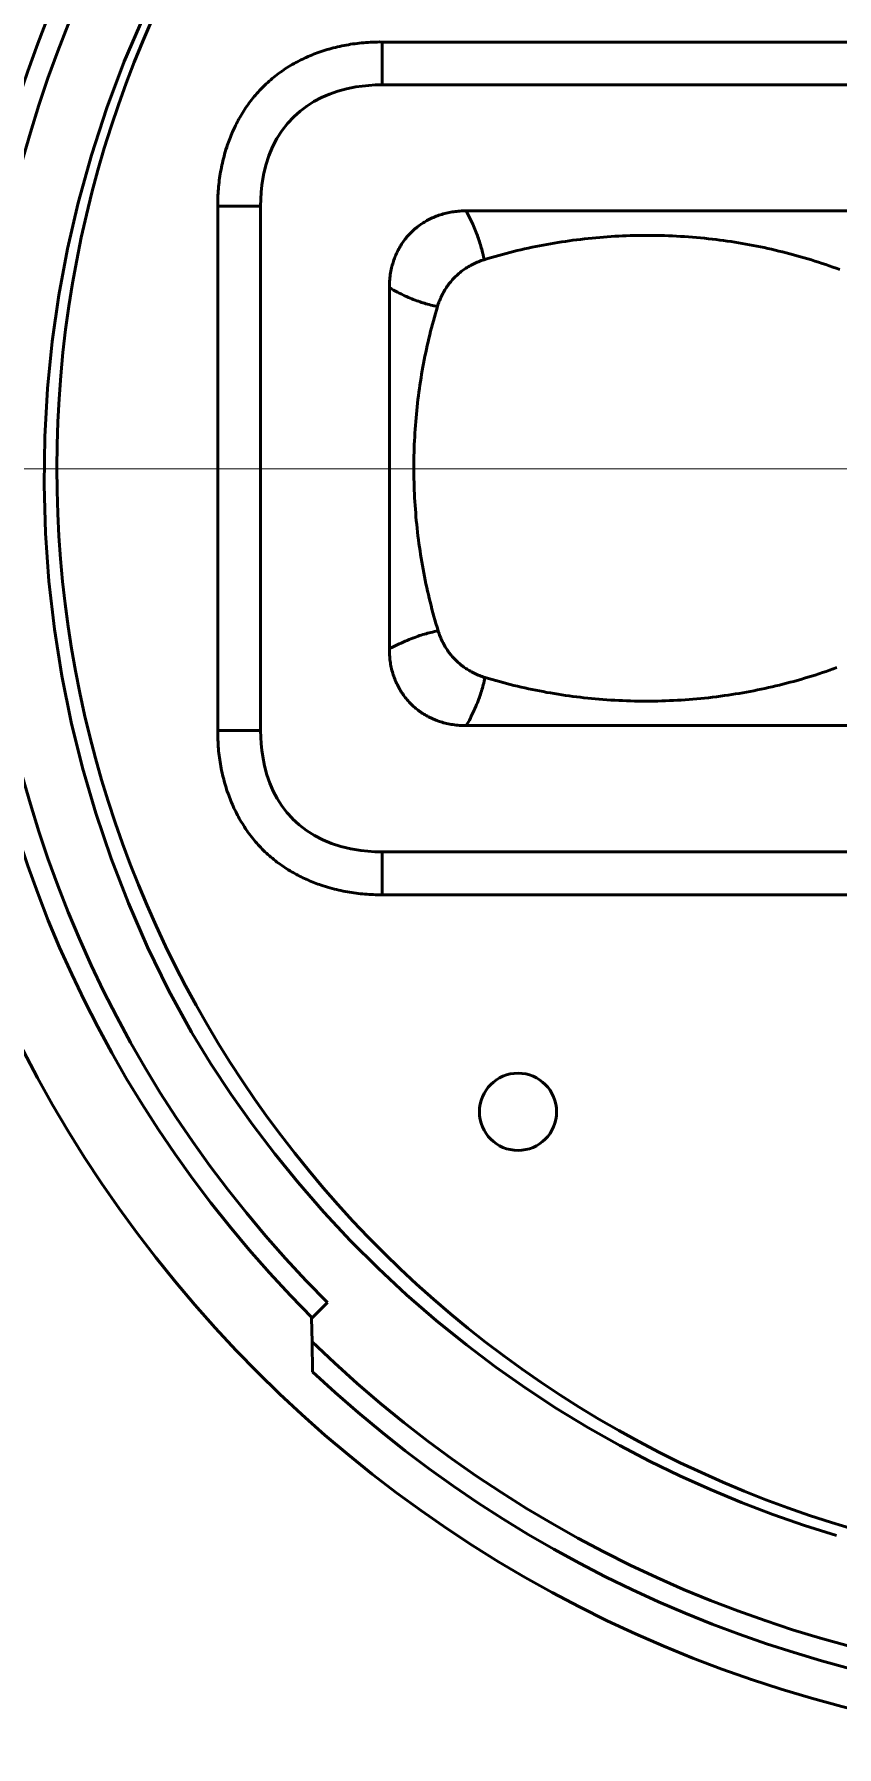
# Model space of a CAD drawing. Header units: millimetres. Extents: x 15 to 292, y 5 to 205.
# Drawn here: x 60.47 to 79.18, y 113.95 to 153.87 of the extents above; entities that cross this region are included whole.
import ezdxf

# ---------------------------------------------------------------- set-up
doc = ezdxf.new("R2010")
doc.units = ezdxf.units.MM
doc.layers.add('Annotations', color=7, linetype='Continuous')
doc.layers.add('Geometries', color=7, linetype='Continuous')
doc.styles.add('Shapr7', font='txt', dxfattribs={"height": 2.3925})
doc.dimstyles.new('ISO-25', dxfattribs={"dimtxt": 2.5, "dimasz": 2.5, "dimexe": 1.25, "dimexo": 0.625, "dimtad": 1, "dimtxsty": 'Standard', "dimcen": 2.5, "dimadec": 0, "dimazin": 0, "dimtfac": 1, "dimtmove": 0, "dimatfit": 3, "dimfxl": 1, "dimarcsym": 0})

# ---------------------------------------------------------------- blocks, each defined once
blk = doc.blocks.new('*D4')
at = {"layer": 'Annotations', "color": 0, "linetype": 'Continuous', "lineweight": 15}
for p, q in [((54.45, 143.739), (51.95, 143.739)), ((56.95, 143.74), (116.55, 143.76)), ((119.05, 143.761), (140.541, 143.768))]:
    blk.add_line(p, q, dxfattribs=at)
at = {"layer": 'Annotations', "color": 0}
for points in [[(54.45, 143.323), (54.45, 144.156), (56.95, 143.74)], [(119.05, 144.178), (119.05, 143.344), (116.55, 143.76)]]:
    blk.add_solid(points, dxfattribs=at)
at = {"layer": 'Defpoints', "color": 0}
for p in [(56.95, 143.74), (116.55, 143.76)]:
    blk.add_point(p, dxfattribs=at)
at = {"layer": 'Annotations', "color": 0, "lineweight": 15, "insert": (135.113, 145.89), "char_height": 2.3925, "attachment_point": 5, "rotation": 0.019, "style": 'Shapr7'}
blk.add_mtext('\\A1;%%c59,6', dxfattribs=at)

msp = doc.modelspace()

# ---------------------------------------------------------------- linework, layer by layer
at = {"layer": 'Geometries', "linetype": 'Continuous', "lineweight": 40}
for p, q in [((68.579, 152.689), (68.579, 153.689)), ((68.579, 153.689), (104.921, 153.689)), ((104.921, 152.689), (68.579, 152.689)), ((64.75, 149.861), (65.75, 149.861)), ((64.75, 137.639), (64.75, 149.861)), ((65.75, 149.861), (65.75, 137.639)), ((70.538, 149.753), (80.749, 149.753)), ((70.935, 148.727), (70.935, 148.727)), ((70.935, 148.727), (70.936, 148.724)), ((70.936, 148.724), (70.936, 148.724)), ((68.75, 139.541), (68.75, 147.959)), ((80.749, 137.753), (70.543, 137.753)), ((64.75, 137.639), (65.75, 137.639)), ((68.579, 134.811), (104.921, 134.811)), ((68.579, 133.811), (68.579, 134.811)), ((104.921, 133.811), (68.579, 133.811)), ((67.305, 124.305), (66.951, 123.951)), ((66.951, 123.951), (66.939, 123.939)), ((66.939, 123.939), (66.948, 123.392)), ((66.96, 122.689), (66.948, 123.392))]:
    msp.add_line(p, q, dxfattribs=at)
at = {"layer": 'Geometries', "linetype": 'Continuous', "lineweight": 40, "flags": 128}
for points in [[(61.498, 149.94), (61.806, 151.055), (62.163, 152.152), (62.569, 153.232), (63.023, 154.294)], [(64.75, 149.861), (64.75, 149.912), (64.75, 149.962), (64.751, 150.013), (64.753, 150.063), (64.755, 150.114), (64.758, 150.164), (64.761, 150.214), (64.765, 150.265), (64.77, 150.315), (64.775, 150.365), (64.78, 150.416), (64.786, 150.466), (64.793, 150.516), (64.8, 150.566), (64.808, 150.616), (64.817, 150.665), (64.826, 150.715), (64.836, 150.765), (64.846, 150.817), (64.858, 150.868), (64.87, 150.92), (64.882, 150.972), (64.896, 151.023), (64.91, 151.074), (64.925, 151.128), (64.942, 151.182), (64.959, 151.236), (64.972, 151.276), (64.986, 151.316), (65, 151.356), (65.015, 151.396), (65.03, 151.435), (65.045, 151.474), (65.061, 151.514), (65.078, 151.553), (65.095, 151.592), (65.112, 151.63), (65.129, 151.669), (65.148, 151.707), (65.166, 151.745), (65.185, 151.783), (65.204, 151.82), (65.224, 151.858), (65.245, 151.895), (65.265, 151.932), (65.286, 151.969), (65.308, 152.005), (65.332, 152.044), (65.356, 152.083), (65.381, 152.121), (65.407, 152.16), (65.433, 152.198), (65.459, 152.235), (65.486, 152.272), (65.514, 152.309), (65.542, 152.345), (65.57, 152.381), (65.599, 152.417), (65.629, 152.452), (65.659, 152.487), (65.689, 152.521), (65.72, 152.555), (65.751, 152.588), (65.783, 152.621), (65.816, 152.654), (65.849, 152.685), (65.882, 152.717), (65.916, 152.748), (65.95, 152.779), (65.984, 152.809), (66.02, 152.838), (66.055, 152.867), (66.091, 152.896), (66.13, 152.926), (66.169, 152.955), (66.209, 152.984), (66.25, 153.013), (66.29, 153.041), (66.332, 153.068), (66.37, 153.093), (66.409, 153.117), (66.448, 153.141), (66.488, 153.164), (66.528, 153.186), (66.568, 153.209), (66.608, 153.23), (66.649, 153.251), (66.69, 153.272), (66.731, 153.292), (66.772, 153.312), (66.814, 153.331), (66.856, 153.349), (66.898, 153.367), (66.94, 153.385), (66.983, 153.402), (67.026, 153.419), (67.069, 153.435), (67.114, 153.451), (67.16, 153.467), (67.206, 153.482), (67.252, 153.497), (67.299, 153.511), (67.345, 153.525), (67.395, 153.539), (67.444, 153.552), (67.494, 153.564), (67.544, 153.576), (67.594, 153.588), (67.644, 153.599), (67.695, 153.609), (67.745, 153.618), (67.796, 153.627), (67.846, 153.636), (67.897, 153.643), (67.948, 153.65), (67.999, 153.657), (68.05, 153.663), (68.101, 153.668), (68.152, 153.673), (68.203, 153.677), (68.254, 153.681), (68.308, 153.684), (68.362, 153.686), (68.416, 153.688), (68.47, 153.689), (68.524, 153.69), (68.579, 153.689)], [(66.524, 151.948), (66.669, 152.078), (66.824, 152.196), (66.99, 152.302), (67.167, 152.396), (67.354, 152.477), (67.55, 152.545), (67.755, 152.6), (67.969, 152.642)], [(68.579, 152.689), (68.423, 152.687), (68.269, 152.678), (68.118, 152.663), (67.969, 152.642)], [(65.78, 150.351), (65.819, 150.59), (65.874, 150.818), (65.944, 151.036), (66.03, 151.243), (66.131, 151.438), (66.246, 151.62), (66.376, 151.789), (66.521, 151.945)], [(65.78, 150.351), (65.763, 150.19), (65.753, 150.027), (65.75, 149.861)], [(64.137, 130.605), (63.603, 131.587), (63.113, 132.59), (62.667, 133.612), (62.264, 134.653), (61.904, 135.715), (61.596, 136.77), (61.333, 137.836), (61.115, 138.914), (60.942, 140.003), (60.813, 141.123), (60.733, 142.243), (60.701, 143.366), (60.717, 144.489), (60.782, 145.611), (60.892, 146.705), (61.048, 147.791), (61.25, 148.869), (61.498, 149.94)], [(68.75, 147.959), (68.75, 147.998), (68.751, 148.037), (68.753, 148.076), (68.756, 148.115), (68.759, 148.154), (68.763, 148.193), (68.768, 148.231), (68.773, 148.27), (68.779, 148.308), (68.786, 148.346), (68.794, 148.385), (68.803, 148.423), (68.811, 148.455), (68.819, 148.487), (68.828, 148.519), (68.838, 148.55), (68.848, 148.582), (68.858, 148.611), (68.869, 148.64), (68.88, 148.67), (68.891, 148.699), (68.903, 148.727), (68.916, 148.756), (68.929, 148.784), (68.943, 148.812), (68.957, 148.84), (68.972, 148.867), (68.987, 148.894), (69.002, 148.921), (69.019, 148.948), (69.035, 148.974), (69.052, 149), (69.071, 149.028), (69.091, 149.056), (69.111, 149.083), (69.132, 149.11), (69.153, 149.136), (69.176, 149.163), (69.2, 149.19), (69.224, 149.216), (69.249, 149.241), (69.274, 149.266), (69.3, 149.291), (69.326, 149.315), (69.353, 149.338), (69.38, 149.361), (69.408, 149.383), (69.436, 149.404), (69.465, 149.425), (69.49, 149.443), (69.516, 149.46), (69.541, 149.476), (69.568, 149.493), (69.594, 149.508), (69.624, 149.525), (69.654, 149.541), (69.684, 149.557), (69.715, 149.572), (69.746, 149.587), (69.777, 149.601), (69.808, 149.614), (69.84, 149.627), (69.872, 149.639), (69.904, 149.65), (69.937, 149.661), (69.97, 149.671), (70.004, 149.681), (70.04, 149.691), (70.075, 149.699), (70.11, 149.707), (70.145, 149.715), (70.18, 149.721), (70.216, 149.727), (70.251, 149.733), (70.286, 149.737), (70.322, 149.741), (70.357, 149.745), (70.393, 149.748), (70.429, 149.75), (70.465, 149.752), (70.502, 149.752), (70.538, 149.753)], [(70.538, 149.753), (70.563, 149.708), (70.586, 149.663), (70.61, 149.617), (70.633, 149.571), (70.655, 149.524), (70.678, 149.477), (70.695, 149.44), (70.711, 149.402), (70.728, 149.364), (70.744, 149.325), (70.76, 149.286), (70.776, 149.247), (70.789, 149.212), (70.802, 149.178), (70.814, 149.143), (70.827, 149.107), (70.839, 149.071), (70.851, 149.035), (70.862, 148.998), (70.873, 148.963), (70.883, 148.929), (70.893, 148.893), (70.903, 148.858), (70.912, 148.821), (70.922, 148.784), (70.929, 148.756), (70.935, 148.727)], [(79.251, 148.383), (79.169, 148.414), (79.087, 148.443), (79.005, 148.472), (78.922, 148.5), (78.839, 148.528), (78.756, 148.555), (78.673, 148.582), (78.589, 148.608), (78.505, 148.634), (78.421, 148.659), (78.337, 148.683), (78.253, 148.707), (78.169, 148.73), (78.085, 148.753), (78, 148.775), (77.915, 148.796), (77.831, 148.817), (77.746, 148.837), (77.661, 148.857), (77.575, 148.876), (77.489, 148.895), (77.404, 148.913), (77.318, 148.93), (77.232, 148.947), (77.146, 148.963), (77.06, 148.979), (76.974, 148.994), (76.888, 149.008), (76.802, 149.022), (76.716, 149.035), (76.629, 149.048), (76.542, 149.06), (76.456, 149.072), (76.369, 149.083), (76.282, 149.093), (76.189, 149.104), (76.096, 149.113), (76.002, 149.123), (75.909, 149.131), (75.816, 149.139), (75.723, 149.146), (75.629, 149.153), (75.536, 149.158), (75.442, 149.164), (75.349, 149.168), (75.255, 149.172), (75.161, 149.175), (75.072, 149.178), (74.984, 149.179), (74.895, 149.181), (74.806, 149.181), (74.718, 149.181), (74.629, 149.181), (74.54, 149.179), (74.452, 149.178), (74.363, 149.175), (74.275, 149.172), (74.186, 149.169), (74.097, 149.164), (74.009, 149.16), (73.92, 149.154), (73.832, 149.148), (73.744, 149.142), (73.655, 149.134), (73.567, 149.127), (73.477, 149.118), (73.387, 149.109), (73.298, 149.099), (73.208, 149.089), (73.119, 149.078), (73.029, 149.066), (72.942, 149.055), (72.855, 149.042), (72.768, 149.029), (72.681, 149.015), (72.595, 149.001), (72.508, 148.986), (72.421, 148.971), (72.335, 148.955), (72.248, 148.938), (72.162, 148.921), (72.076, 148.903), (71.99, 148.885), (71.904, 148.866), (71.818, 148.846), (71.733, 148.826), (71.647, 148.805), (71.562, 148.784), (71.477, 148.762), (71.39, 148.739), (71.304, 148.715), (71.218, 148.691), (71.132, 148.666), (71.046, 148.641), (70.96, 148.615)], [(69.872, 147.52), (69.882, 147.552), (69.892, 147.583), (69.903, 147.613), (69.915, 147.644), (69.927, 147.674), (69.939, 147.705), (69.953, 147.735), (69.966, 147.764), (69.981, 147.794), (69.996, 147.823), (70.012, 147.853), (70.029, 147.882), (70.046, 147.911), (70.064, 147.94), (70.082, 147.969), (70.101, 147.996), (70.121, 148.023), (70.14, 148.05), (70.161, 148.076), (70.182, 148.102), (70.204, 148.128), (70.226, 148.153), (70.248, 148.177), (70.271, 148.201), (70.295, 148.225), (70.32, 148.249), (70.346, 148.272), (70.372, 148.295), (70.399, 148.317), (70.426, 148.339), (70.452, 148.359), (70.479, 148.378), (70.506, 148.397), (70.533, 148.416), (70.561, 148.433), (70.589, 148.45), (70.617, 148.467), (70.646, 148.483), (70.675, 148.498), (70.704, 148.513), (70.734, 148.527), (70.763, 148.541), (70.796, 148.555), (70.828, 148.568), (70.861, 148.581), (70.894, 148.593), (70.927, 148.604), (70.96, 148.615)], [(70.936, 148.724), (70.944, 148.688), (70.952, 148.652), (70.96, 148.615)], [(69.872, 147.52), (69.832, 147.53), (69.792, 147.539), (69.753, 147.549), (69.714, 147.558), (69.676, 147.569), (69.639, 147.579), (69.604, 147.589), (69.57, 147.599), (69.537, 147.609), (69.503, 147.62), (69.471, 147.631), (69.429, 147.645), (69.389, 147.659), (69.349, 147.674), (69.309, 147.689), (69.271, 147.705), (69.232, 147.721), (69.194, 147.737), (69.15, 147.756), (69.107, 147.775), (69.065, 147.795), (69.023, 147.815), (68.981, 147.836), (68.94, 147.857), (68.891, 147.882), (68.844, 147.907), (68.797, 147.933), (68.75, 147.959)], [(69.872, 147.52), (69.848, 147.439), (69.824, 147.357), (69.801, 147.275), (69.778, 147.193), (69.756, 147.111), (69.734, 147.028), (69.713, 146.946), (69.693, 146.863), (69.673, 146.78), (69.653, 146.697), (69.635, 146.614), (69.616, 146.531), (69.598, 146.448), (69.581, 146.365), (69.565, 146.281), (69.548, 146.197), (69.533, 146.114), (69.518, 146.03), (69.503, 145.946), (69.49, 145.862), (69.476, 145.778), (69.463, 145.693), (69.451, 145.609), (69.44, 145.525), (69.428, 145.44), (69.418, 145.356), (69.408, 145.271), (69.398, 145.187), (69.389, 145.102), (69.381, 145.017), (69.373, 144.929), (69.365, 144.84), (69.358, 144.751), (69.352, 144.662), (69.346, 144.574), (69.341, 144.485), (69.336, 144.396), (69.332, 144.307), (69.329, 144.218), (69.326, 144.129), (69.324, 144.04), (69.323, 143.952), (69.322, 143.863), (69.321, 143.774), (69.321, 143.685), (69.322, 143.597), (69.324, 143.508), (69.326, 143.419), (69.328, 143.331), (69.332, 143.242), (69.336, 143.153), (69.34, 143.065), (69.345, 142.976), (69.351, 142.888), (69.357, 142.799), (69.364, 142.711), (69.371, 142.622), (69.379, 142.534), (69.388, 142.444), (69.397, 142.355), (69.407, 142.265), (69.418, 142.175), (69.429, 142.086), (69.441, 141.996), (69.453, 141.911), (69.465, 141.825), (69.478, 141.74), (69.492, 141.654), (69.506, 141.569), (69.521, 141.484), (69.536, 141.399), (69.552, 141.314), (69.569, 141.229), (69.586, 141.144), (69.604, 141.06), (69.622, 140.975), (69.641, 140.891), (69.66, 140.807), (69.68, 140.722), (69.7, 140.639), (69.722, 140.555), (69.743, 140.471), (69.766, 140.386), (69.789, 140.301), (69.813, 140.217), (69.837, 140.132), (69.862, 140.048), (69.888, 139.964)], [(68.75, 139.541), (68.75, 139.541), (68.794, 139.565), (68.839, 139.589), (68.884, 139.612), (68.93, 139.635), (68.976, 139.657), (69.022, 139.679), (69.069, 139.7), (69.116, 139.721), (69.163, 139.741), (69.211, 139.761), (69.254, 139.778), (69.297, 139.795), (69.341, 139.811), (69.385, 139.827), (69.421, 139.839), (69.457, 139.851), (69.493, 139.862), (69.53, 139.874), (69.567, 139.884), (69.605, 139.895), (69.643, 139.906), (69.681, 139.916), (69.72, 139.926), (69.759, 139.935), (69.801, 139.945), (69.844, 139.955), (69.888, 139.964)], [(70.981, 138.876), (70.949, 138.886), (70.917, 138.897), (70.885, 138.908), (70.853, 138.92), (70.822, 138.933), (70.791, 138.946), (70.76, 138.96), (70.729, 138.974), (70.699, 138.989), (70.669, 139.005), (70.639, 139.021), (70.61, 139.038), (70.585, 139.053), (70.561, 139.068), (70.537, 139.084), (70.513, 139.1), (70.489, 139.117), (70.462, 139.137), (70.435, 139.157), (70.409, 139.178), (70.383, 139.2), (70.357, 139.222), (70.332, 139.245), (70.308, 139.268), (70.284, 139.292), (70.26, 139.317), (70.238, 139.341), (70.215, 139.367), (70.193, 139.392), (70.175, 139.415), (70.157, 139.438), (70.139, 139.461), (70.122, 139.485), (70.106, 139.509), (70.087, 139.536), (70.069, 139.564), (70.052, 139.593), (70.035, 139.622), (70.019, 139.651), (70.003, 139.68), (69.988, 139.71), (69.974, 139.74), (69.96, 139.77), (69.947, 139.801), (69.934, 139.833), (69.921, 139.865), (69.909, 139.898), (69.898, 139.931), (69.888, 139.964)], [(70.543, 137.753), (70.504, 137.753), (70.465, 137.754), (70.426, 137.756), (70.388, 137.758), (70.349, 137.762), (70.31, 137.766), (70.272, 137.77), (70.233, 137.776), (70.195, 137.782), (70.157, 137.789), (70.118, 137.797), (70.08, 137.805), (70.048, 137.813), (70.016, 137.822), (69.985, 137.831), (69.953, 137.84), (69.922, 137.85), (69.892, 137.861), (69.863, 137.871), (69.834, 137.882), (69.805, 137.894), (69.776, 137.906), (69.748, 137.919), (69.72, 137.932), (69.692, 137.945), (69.664, 137.959), (69.636, 137.974), (69.609, 137.989), (69.582, 138.005), (69.556, 138.021), (69.529, 138.037), (69.503, 138.054), (69.475, 138.073), (69.448, 138.093), (69.421, 138.113), (69.394, 138.134), (69.368, 138.155), (69.341, 138.178), (69.314, 138.202), (69.288, 138.226), (69.262, 138.251), (69.237, 138.276), (69.213, 138.302), (69.189, 138.328), (69.166, 138.355), (69.143, 138.382), (69.121, 138.41), (69.099, 138.438), (69.078, 138.467), (69.061, 138.492), (69.044, 138.517), (69.027, 138.543), (69.011, 138.569), (68.995, 138.595), (68.978, 138.625), (68.962, 138.655), (68.946, 138.685), (68.931, 138.716), (68.916, 138.747), (68.903, 138.778), (68.889, 138.81), (68.877, 138.842), (68.865, 138.874), (68.853, 138.906), (68.842, 138.938), (68.832, 138.971), (68.822, 139.006), (68.812, 139.041), (68.804, 139.076), (68.795, 139.112), (68.788, 139.147), (68.781, 139.182), (68.775, 139.217), (68.77, 139.253), (68.765, 139.288), (68.761, 139.324), (68.758, 139.359), (68.755, 139.395), (68.753, 139.432), (68.751, 139.468), (68.75, 139.505), (68.75, 139.541)], [(70.981, 138.876), (71.065, 138.851), (71.148, 138.827), (71.232, 138.803), (71.317, 138.78), (71.401, 138.757), (71.485, 138.735), (71.57, 138.713), (71.655, 138.692), (71.74, 138.672), (71.825, 138.652), (71.91, 138.633), (71.995, 138.614), (72.081, 138.596), (72.166, 138.578), (72.252, 138.561), (72.338, 138.545), (72.424, 138.529), (72.51, 138.514), (72.596, 138.5), (72.682, 138.486), (72.769, 138.472), (72.855, 138.459), (72.942, 138.447), (73.028, 138.436), (73.115, 138.425), (73.201, 138.414), (73.288, 138.404), (73.375, 138.395), (73.462, 138.386), (73.549, 138.378), (73.64, 138.37), (73.731, 138.363), (73.823, 138.356), (73.914, 138.35), (74.005, 138.345), (74.097, 138.34), (74.188, 138.336), (74.28, 138.332), (74.371, 138.329), (74.463, 138.327), (74.554, 138.325), (74.645, 138.324), (74.736, 138.324), (74.827, 138.324), (74.918, 138.325), (75.009, 138.327), (75.1, 138.329), (75.191, 138.332), (75.283, 138.336), (75.374, 138.34), (75.465, 138.344), (75.556, 138.35), (75.646, 138.356), (75.737, 138.362), (75.828, 138.37), (75.919, 138.378), (76.01, 138.386), (76.1, 138.395), (76.192, 138.405), (76.285, 138.416), (76.377, 138.427), (76.469, 138.439), (76.56, 138.452), (76.652, 138.465), (76.738, 138.478), (76.823, 138.491), (76.909, 138.505), (76.994, 138.52), (77.08, 138.535), (77.165, 138.551), (77.25, 138.567), (77.335, 138.584), (77.42, 138.602), (77.504, 138.62), (77.589, 138.639), (77.673, 138.658), (77.758, 138.678), (77.842, 138.698), (77.926, 138.719), (78.01, 138.74), (78.094, 138.763), (78.178, 138.785), (78.261, 138.808), (78.344, 138.832), (78.427, 138.857), (78.51, 138.881), (78.593, 138.907), (78.676, 138.933), (78.761, 138.96), (78.846, 138.988), (78.93, 139.017), (79.014, 139.046), (79.098, 139.076), (79.182, 139.107)], [(70.981, 138.876), (70.971, 138.832), (70.96, 138.788), (70.95, 138.744), (70.94, 138.706), (70.929, 138.667), (70.919, 138.63), (70.908, 138.592), (70.897, 138.555), (70.885, 138.519), (70.873, 138.482), (70.861, 138.446), (70.849, 138.411), (70.836, 138.376), (70.82, 138.332), (70.803, 138.288), (70.785, 138.245), (70.768, 138.203), (70.747, 138.156), (70.727, 138.11), (70.705, 138.064), (70.684, 138.018), (70.661, 137.973), (70.639, 137.929), (70.615, 137.884), (70.592, 137.84), (70.568, 137.796), (70.543, 137.753), (70.543, 137.753)], [(68.579, 133.811), (68.528, 133.811), (68.478, 133.811), (68.427, 133.812), (68.376, 133.814), (68.326, 133.816), (68.276, 133.819), (68.225, 133.822), (68.175, 133.826), (68.124, 133.83), (68.074, 133.835), (68.024, 133.841), (67.974, 133.847), (67.924, 133.854), (67.874, 133.861), (67.824, 133.869), (67.774, 133.878), (67.724, 133.887), (67.675, 133.896), (67.623, 133.907), (67.571, 133.918), (67.52, 133.93), (67.468, 133.943), (67.417, 133.957), (67.366, 133.971), (67.312, 133.986), (67.258, 134.003), (67.204, 134.02), (67.164, 134.033), (67.124, 134.047), (67.084, 134.061), (67.044, 134.076), (67.004, 134.091), (66.965, 134.106), (66.926, 134.122), (66.887, 134.138), (66.848, 134.155), (66.809, 134.172), (66.771, 134.19), (66.733, 134.208), (66.695, 134.227), (66.657, 134.246), (66.619, 134.265), (66.582, 134.285), (66.545, 134.305), (66.508, 134.326), (66.471, 134.347), (66.435, 134.369), (66.395, 134.393), (66.357, 134.417), (66.318, 134.442), (66.28, 134.467), (66.242, 134.493), (66.205, 134.52), (66.167, 134.547), (66.131, 134.574), (66.094, 134.602), (66.058, 134.631), (66.023, 134.66), (65.988, 134.689), (65.953, 134.719), (65.919, 134.75), (65.885, 134.781), (65.851, 134.812), (65.819, 134.844), (65.786, 134.876), (65.754, 134.909), (65.723, 134.943), (65.692, 134.976), (65.661, 135.011), (65.631, 135.045), (65.601, 135.08), (65.572, 135.116), (65.544, 135.152), (65.514, 135.191), (65.484, 135.23), (65.455, 135.27), (65.427, 135.31), (65.399, 135.351), (65.372, 135.392), (65.347, 135.431), (65.323, 135.47), (65.299, 135.509), (65.276, 135.549), (65.253, 135.588), (65.231, 135.629), (65.209, 135.669), (65.188, 135.71), (65.168, 135.751), (65.147, 135.792), (65.128, 135.833), (65.109, 135.875), (65.09, 135.917), (65.072, 135.959), (65.055, 136.001), (65.038, 136.044), (65.021, 136.086), (65.005, 136.129), (64.989, 136.175), (64.973, 136.221), (64.957, 136.267), (64.943, 136.313), (64.928, 136.359), (64.915, 136.406), (64.901, 136.455), (64.888, 136.505), (64.875, 136.555), (64.863, 136.605), (64.852, 136.655), (64.841, 136.705), (64.831, 136.755), (64.821, 136.806), (64.812, 136.856), (64.804, 136.907), (64.796, 136.958), (64.789, 137.009), (64.783, 137.059), (64.777, 137.11), (64.771, 137.161), (64.767, 137.213), (64.762, 137.264), (64.759, 137.315), (64.756, 137.369), (64.753, 137.423), (64.752, 137.477), (64.75, 137.531), (64.75, 137.585), (64.75, 137.639)], [(65.75, 137.639), (65.752, 137.483), (65.761, 137.33), (65.776, 137.179), (65.798, 137.03)], [(66.492, 135.585), (66.362, 135.73), (66.244, 135.885), (66.138, 136.051), (66.044, 136.228), (65.963, 136.415), (65.895, 136.61), (65.84, 136.815), (65.798, 137.03)], [(68.088, 134.841), (67.849, 134.88), (67.621, 134.935), (67.404, 135.005), (67.197, 135.091), (67.002, 135.191), (66.82, 135.307), (66.651, 135.437), (66.495, 135.582)], [(68.088, 134.841), (68.249, 134.824), (68.413, 134.814), (68.579, 134.811)], [(79.178, 118.877), (78.429, 119.111), (77.689, 119.366), (76.958, 119.644), (76.236, 119.943), (75.522, 120.265), (74.817, 120.608), (74.125, 120.971), (73.379, 121.393), (72.648, 121.838), (71.932, 122.307), (71.232, 122.8), (70.547, 123.316), (69.838, 123.889), (69.151, 124.486), (68.486, 125.105), (67.842, 125.747), (67.221, 126.413), (66.621, 127.102), (66.078, 127.769), (65.559, 128.453), (65.062, 129.154), (64.588, 129.871), (64.137, 130.605)]]:
    msp.add_lwpolyline(points, dxfattribs=at)
at = {"layer": 'Geometries', "linetype": 'Continuous', "lineweight": 40}
for centre, radius in [((86.75, 143.75), 29.8), ((71.75, 128.751), 0.9)]:
    msp.add_circle(centre, radius, dxfattribs=at)
for radius, start, end in [(25.75, 96.5262, 321.633), (28, 135, 225), (27.5, 135, 225), (28.4, 225.7936, 314.2064), (28.9, 226.7831, 313.2169)]:
    msp.add_arc((86.75, 143.75), radius, start, end, dxfattribs=at)

# ---------------------------------------------------------------- dimensions: what is measured, and where the dimension line sits
at = {"layer": 'Annotations', "linetype": 'Continuous', "lineweight": 15}
dim = msp.add_diameter_dim_2p(p1=(56.95, 143.74), p2=(116.55, 143.76), dimstyle='ISO-25', override={"dimscale": 1, "dimgap": 0.7, "dimdec": 2, "dimlfac": 1, "dimrnd": 0.01, "dimzin": 8, "dimdsep": 44, "dimtxsty": 'Shapr7', "dimcen": 2.5, "dimadec": 2, "dimtol": 0, "dimlim": 0, "dimtp": 0, "dimtm": 0, "dimtfac": 0.6, "dimtdec": 8, "dimtofl": 1, "dimfrac": 2, "dimtolj": 1, "dimlwd": 15, "dimlwe": 15}, dxfattribs=at)
dim.commit()
dim.dimension.update_dxf_attribs({"geometry": '*D4', "text_midpoint": (135.113, 143.766), "dimtype": 163})

doc.saveas('drawing.dxf')
